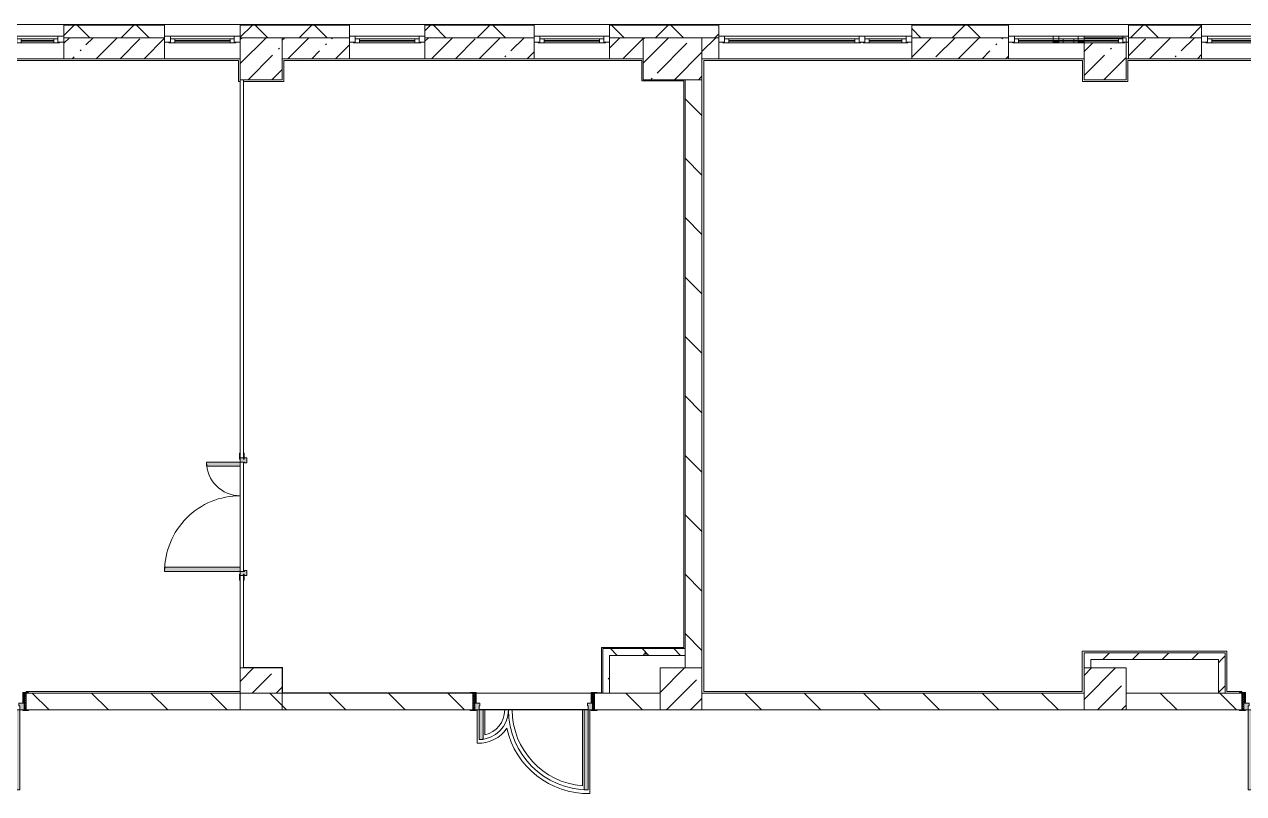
# Model space of a CAD drawing. Header units: millimetres. Extents: x 957 to 228198, y -8553 to 29000.
# Drawn here: x 204168 to 218689, y 12405 to 21558 of the extents above; entities that cross this region are included whole.
import ezdxf

# ---------------------------------------------------------------- set-up
doc = ezdxf.new("R2010")
doc.units = ezdxf.units.MM
for name, color, linetype, lineweight, true_color in [('A-DOOR-2', 7, 'Continuous', 5, 0xaaaaaa), ('A-DOOR-3', 7, 'Continuous', 5, 0xe2e2e2), ('A-DOOR-FRAM-3', 7, 'Continuous', 5, 0xe2e2e2), ('A-DOOR-FRAM-4', 7, 'Continuous', 5, 0xaaaaaa), ('A-FLOR-2', 7, 'Continuous', 5, 0xaaaaaa), ('I-WALL-4', 7, 'Continuous', 5, 0x787878)]:
    doc.layers.add(name, color=color, linetype=linetype, lineweight=lineweight, true_color=true_color)
for name, color, linetype, lineweight in [('A-GLAZ-2', 7, 'Continuous', 5), ('A-WALL', 7, 'Continuous', 9), ('A-WALL-2', 7, 'Continuous', 5), ('I-WALL-3', 7, 'Continuous', 5), ('S-COLS-1', 7, 'Continuous', 5)]:
    doc.layers.add(name, color=color, linetype=linetype, lineweight=lineweight)
pattern_1 = [(45, (101188.1, 0), (-285.1231, 285.1231), []), (45, (101473.2, 0), (-285.1231, 285.1231), [504.031, -100.806, 16.764, -84.042])]
pattern_2 = [(135, (101188.1, 0), (-353.5534, -353.5534), [])]
pattern_3 = [(135, (101188.1, 0), (-377.1708, -377.1708), [533.4, -88.9, 17.78, -88.9]), (135, (101188.1, 376.94), (-377.1708, -377.1708), []), (50, (101188.1, 0), (637.6445, -55.7866), [66.675, -733.425]), (355, (101188.1, 0), (-123.3494, 668.6992), [53.34, -586.74]), (100.451, (101241.2, -4.65), (514.299, 612.908), [56.665, -623.315]), (46.184, (101188.1, 177.8), (948.7764, -147.1497), [100.012, -1100.137]), (96.636, (101267.2, 165.5), (830.909, 865.997), [84.998, -934.973]), (351.184, (101188.1, 177.8), (830.918, 865.988), [80.01, -880.11]), (21, (101277, 133.35), (530.6506, -357.9283), [66.675, -733.425]), (326, (101277, 133.35), (216.308, 644.6585), [53.34, -586.74]), (71.451, (101321.2, 103.5), (746.9596, 286.7243), [56.665, -623.315]), (37.5, (101188.1, 0), (10.81053, 295.9426), [16.764, -562.864, 16.764, -578.866, -588.962]), (37.5, (101188.1, 0), (10.81053, 295.9426), [-1175.258, 16.764, -572.198]), (7.5, (101188.1, 0), (233.8692, 350.63175), [16.764, -322.834, 16.764, -549.529, -224.472]), (7.5, (101188.1, 0), (233.8692, 350.63175), [-905.891, 16.764, -207.708]), (327.5, (100989.84, 0), (474.5678, -20.0513), [16.764, -205.486, 16.764, -676.656, -920.115]), (327.5, (100989.84, 0), (474.5678, -20.0513), [-915.67, 16.764, -903.351]), (317.5, (100900.94, 0), (518.4522, 88.9934), [16.764, -272.161, 16.764, -443.738, -653.415]), (317.5, (100900.94, 0), (518.4522, 88.9934), [-749.427, 16.764, -636.651])]
pattern_4 = [(45, (101188.1, 0), (-176.7767, 176.7767), [])]

# ---------------------------------------------------------------- blocks, each defined once
blk = doc.blocks.new('120_Окно_СКБ_1Ст - 120_Окно_СКБ_1Ст 900х2500_h_ с форточкой-22877787-3_2_2_птичка')
at = {"layer": 'A-GLAZ-2'}
for p, q in [((-450, -127), (-450, -57)), ((-450, -57), (-380, -57)), ((450, -57), (-450, -57)), ((-380, -127), (-450, -127)), ((-450, -127), (-400, -127)), ((-380, -127), (-400, -127)), ((-400, -127), (-400, -137)), ((-400, -137), (400, -137)), ((400, -137), (-400, -137)), ((-380, -57), (-380, -127)), ((380, -87), (-380, -87)), ((-380, -87), (-380, -127)), ((-330, -137), (-330, -87)), ((-330, -107), (330, -107)), ((330, -117), (-330, -117)), ((330, -137), (330, -87)), ((380, -127), (380, -57)), ((380, -57), (450, -57)), ((380, -127), (380, -87)), ((450, -127), (380, -127)), ((400, -127), (380, -127)), ((400, -137), (400, -127)), ((450, -57), (450, -127))]:
    blk.add_line(p, q, dxfattribs=at)
blk = doc.blocks.new('120_Окно_СКБ_1Ст - 120_Окно_СКБ_1Ст 900х2500_h_ с форточкой-22876038-3_2_2_птичка')
at = {"layer": 'A-GLAZ-2'}
for p, q in [((-450, -127), (-450, -57)), ((-450, -57), (-380, -57)), ((450, -57), (-450, -57)), ((-380, -127), (-450, -127)), ((-450, -127), (-400, -127)), ((-380, -127), (-400, -127)), ((-400, -127), (-400, -137)), ((-400, -137), (400, -137)), ((400, -137), (-400, -137)), ((-380, -57), (-380, -127)), ((380, -87), (-380, -87)), ((-380, -87), (-380, -127)), ((-330, -137), (-330, -87)), ((-330, -107), (330, -107)), ((330, -117), (-330, -117)), ((330, -137), (330, -87)), ((380, -127), (380, -57)), ((380, -57), (450, -57)), ((380, -127), (380, -87)), ((450, -127), (380, -127)), ((400, -127), (380, -127)), ((400, -127), (450, -127)), ((400, -137), (400, -127)), ((450, -57), (450, -127))]:
    blk.add_line(p, q, dxfattribs=at)
blk = doc.blocks.new('120_Окно_СКБ_1Ст - 120_Окно_СКБ_1Ст 900х2500_h_ с форточкой-V294-3_2_2_птичка')
at = {"layer": 'A-GLAZ-2'}
for p, q in [((-450, -127), (-450, -57)), ((-450, -57), (-380, -57)), ((450, -57), (-450, -57)), ((-380, -127), (-450, -127)), ((-450, -127), (-400, -127)), ((-380, -127), (-400, -127)), ((-400, -127), (-400, -137)), ((-400, -137), (400, -137)), ((400, -137), (-400, -137)), ((-380, -57), (-380, -127)), ((380, -87), (-380, -87)), ((-380, -87), (-380, -127)), ((-330, -137), (-330, -87)), ((-330, -107), (330, -107)), ((330, -117), (-330, -117)), ((330, -137), (330, -87)), ((380, -127), (380, -57)), ((380, -57), (450, -57)), ((380, -127), (380, -87)), ((450, -127), (380, -127)), ((400, -127), (380, -127)), ((400, -127), (450, -127)), ((400, -137), (400, -127)), ((450, -57), (450, -127))]:
    blk.add_line(p, q, dxfattribs=at)
blk = doc.blocks.new('120_Окно_СКБ_2Ст_Фрамуга сверху - 120_Окно_СКБ_2Ст_2300х2500_h_ ДОО-19727959-3_2_2_птичка')
at = {"layer": 'A-GLAZ-2'}
for p, q in [((-1150, -127), (-1150, -57)), ((-1150, -57), (-1080, -57)), ((1150, -57), (-1150, -57)), ((-1080, -127), (-1150, -127)), ((-1150, -127), (-1100, -127)), ((-1080, -127), (-1100, -127)), ((-1100, -127), (-1100, -137)), ((-1100, -137), (540, -137)), ((540, -137), (-1100, -137)), ((-1080, -57), (-1080, -127)), ((-1080, -57), (1080, -57)), ((520, -87), (-1080, -87)), ((-1080, -87), (-1080, -127)), ((-1030, -137), (-1030, -87)), ((-1030, -107), (470, -107)), ((470, -117), (-1030, -117)), ((470, -137), (470, -87)), ((520, -127), (520, -57)), ((520, -57), (590, -57)), ((520, -127), (520, -87)), ((590, -127), (520, -127)), ((540, -127), (520, -127)), ((540, -127), (570, -127)), ((540, -127), (570, -127)), ((540, -137), (540, -127)), ((590, -127), (570, -127)), ((570, -127), (570, -137)), ((570, -137), (1100, -137)), ((1100, -137), (570, -137)), ((590, -57), (590, -127)), ((1080, -87), (590, -87)), ((590, -87), (590, -127)), ((640, -137), (640, -87)), ((640, -107), (1030, -107)), ((1030, -117), (640, -117)), ((1030, -137), (1030, -87)), ((1080, -127), (1080, -57)), ((1080, -57), (1150, -57)), ((1080, -127), (1080, -87)), ((1150, -127), (1080, -127)), ((1100, -127), (1080, -127)), ((1100, -127), (1150, -127)), ((1100, -137), (1100, -127)), ((1150, -57), (1150, -127))]:
    blk.add_line(p, q, dxfattribs=at)
blk = doc.blocks.new('120_Окно_СКБ_2Ст_Фрамуга сверху - 120_Окно_СКБ_2Ст_2300х2500_h_ ДОО-23103760-3_2_2_птичка')
at = {"layer": 'A-GLAZ-2'}
for p, q in [((-1150, -127), (-1150, -57)), ((-1150, -57), (-1080, -57)), ((1150, -57), (-1150, -57)), ((-1080, -127), (-1150, -127)), ((-1150, -127), (-1100, -127)), ((-1080, -127), (-1100, -127)), ((-1100, -127), (-1100, -137)), ((-1100, -137), (540, -137)), ((540, -137), (-1100, -137)), ((-1080, -57), (-1080, -127)), ((-1080, -57), (1080, -57)), ((520, -87), (-1080, -87)), ((-1080, -87), (-1080, -127)), ((-1030, -137), (-1030, -87)), ((-1030, -107), (470, -107)), ((470, -117), (-1030, -117)), ((470, -137), (470, -87)), ((520, -127), (520, -57)), ((520, -57), (590, -57)), ((520, -127), (520, -87)), ((590, -127), (520, -127)), ((540, -127), (520, -127)), ((540, -127), (570, -127)), ((540, -127), (570, -127)), ((540, -137), (540, -127)), ((590, -127), (570, -127)), ((570, -127), (570, -137)), ((570, -137), (1100, -137)), ((1100, -137), (570, -137)), ((590, -57), (590, -127)), ((1080, -87), (590, -87)), ((590, -87), (590, -127)), ((640, -137), (640, -87)), ((640, -107), (1030, -107)), ((1030, -117), (640, -117)), ((1030, -137), (1030, -87)), ((1080, -127), (1080, -57)), ((1080, -57), (1150, -57)), ((1080, -127), (1080, -87)), ((1150, -127), (1080, -127)), ((1100, -127), (1080, -127)), ((1100, -127), (1150, -127)), ((1100, -137), (1100, -127)), ((1150, -57), (1150, -127))]:
    blk.add_line(p, q, dxfattribs=at)
blk = doc.blocks.new('110_Дверь_СКБ_2Ст - Д-6_л__ ДОО_Дв_1450x2100h_Дверь из раздевальной в коридор-32357677-3_2_2_птичка')
at = {"layer": 'A-DOOR-2'}
h = blk.add_hatch(dxfattribs=at)
h.set_pattern_fill('FP_102', color=256, style=0, pattern_type=2)
h.set_pattern_definition([(135, (1576.41, 164.685), (-14.14214, -14.14214), []), (225, (1576.41, 164.685), (14.14214, -14.14214), [])])
h.paths.add_polyline_path([(712, 100), (712, -100), (737, -100), (737, 100)])
at = {"layer": 'A-DOOR-3'}
for points in [[(-638, 1050), (-638, 100), (-588, 100), (-588, 1050), (-614, 1050)], [(642, 450), (612, 450), (612, 100), (662, 100), (662, 450)]]:
    blk.add_hatch(color=256, dxfattribs=at).paths.add_polyline_path(points)
h = blk.add_hatch(color=256, dxfattribs=at)
h.paths.add_polyline_path([(673, 100), (662, 100), (662, 50), (652, 50), (652, 20), (712, 20), (712, 100), (683, 100)])
h.paths.add_polyline_path([(-658, 100), (-688, 96), (-688, 20), (-628, 20), (-628, 50), (-638, 50), (-638, 100)])
at = {"layer": 'A-DOOR-FRAM-3'}
for points in [[(-673, 108), (-743, 108), (-743, 100), (-673, 100)], [(-673, 20), (-688, 20), (-688, -100), (-673, -100), (-673, -35)], [(767, 108), (697, 108), (697, 100), (767, 100)], [(712, 20), (697, 20), (697, -100), (712, -100), (712, -35)], [(-743, -100), (-743, -108), (-673, -108), (-673, -100), (-713, -100)], [(712, -100), (697, -100), (697, -108), (767, -108), (767, -100), (737, -100)]]:
    blk.add_hatch(color=256, dxfattribs=at).paths.add_polyline_path(points)
at = {"layer": 'A-DOOR-FRAM-4'}
h = blk.add_hatch(dxfattribs=at)
h.set_pattern_fill('FP_103', color=256, style=0, pattern_type=2)
h.set_pattern_definition([(45, (-546.384, 164.685), (-14.1421, 14.1421), []), (135, (-546.384, 164.685), (-14.1421, -14.1421), [])])
h.paths.add_polyline_path([(-713, 100), (-713, -100), (-688, -100), (-688, 100)])
at = {"layer": 'A-DOOR-2'}
for p, q in [((-638, 1050), (-638, 100)), ((-588, 1050), (-638, 1050)), ((-588, 100), (-588, 1050)), ((662, 450), (612, 450)), ((612, 450), (612, 100)), ((662, 100), (662, 450)), ((-638, 100), (-588, 100)), ((612, 100), (662, 100))]:
    blk.add_line(p, q, dxfattribs=at)
for centre, radius, start, end in [((-638, 100), 950, 0, 90), ((662, 100), 350, 90, 180)]:
    blk.add_arc(centre, radius, start, end, dxfattribs=at)
at = {"layer": 'A-DOOR-FRAM-4'}
for p, q in [((-673, 108), (-743, 108)), ((-743, 108), (-743, 100)), ((-743, 100), (-673, 100)), ((-688, 100), (-713, 100)), ((-713, 100), (-713, -100)), ((-638, 100), (-688, 100)), ((-688, 100), (-688, 20)), ((-688, 20), (-628, 20)), ((-688, -100), (-688, 100)), ((-673, 20), (-688, 20)), ((-688, 20), (-688, -100)), ((-673, 100), (-673, 108)), ((-673, -100), (-673, 20)), ((-638, 50), (-638, 100)), ((-628, 50), (-638, 50)), ((-628, 20), (-628, 50)), ((662, 50), (652, 50)), ((652, 50), (652, 20)), ((652, 20), (712, 20)), ((662, 100), (662, 50)), ((712, 100), (662, 100)), ((767, 108), (697, 108)), ((697, 108), (697, 100)), ((697, 100), (767, 100)), ((712, 20), (697, 20)), ((697, 20), (697, -100)), ((712, 20), (712, 100)), ((737, 100), (712, 100)), ((712, 100), (712, -100)), ((712, -100), (712, 20)), ((737, -100), (737, 100)), ((767, 100), (767, 108)), ((-673, -100), (-743, -100)), ((-743, -100), (-743, -108)), ((-743, -108), (-673, -108)), ((-713, -100), (-688, -100)), ((-688, -100), (-673, -100)), ((-673, -108), (-673, -100)), ((697, -100), (712, -100)), ((767, -100), (697, -100)), ((697, -100), (697, -108)), ((697, -108), (767, -108)), ((712, -100), (737, -100)), ((767, -108), (767, -100))]:
    blk.add_line(p, q, dxfattribs=at)
blk = doc.blocks.new('BSC_Колонна _Прямоугольная - 500х500-23282985-3_2_2_птичка')
at = {"layer": 'S-COLS-1'}
h = blk.add_hatch(dxfattribs=at)
h.set_pattern_fill('FP_111', color=256, style=0, pattern_type=2)
h.set_pattern_definition([(45, (-115850.45, -21150), (-285.1231, 285.1231), []), (45, (-115565.32, -21150), (-285.1231, 285.1231), [504.031, -100.806, 16.764, -84.042])])
h.paths.add_polyline_path([(250, -250), (250, 250), (-250, 250), (-250, 238), (210, 238), (210, 198), (230, 198), (230, 188), (-250, 188), (-250, -250), (216, -250)])
for p, q in [((250, 250), (-250, 250)), ((-250, 250), (-250, 238)), ((-250, 188), (-250, -250)), ((250, -250), (250, 250)), ((-250, -250), (250, -250))]:
    blk.add_line(p, q, dxfattribs=at)
blk = doc.blocks.new('BSC_Колонна _Прямоугольная - 500х500-23282986-3_2_2_птичка')
at = {"layer": 'S-COLS-1'}
h = blk.add_hatch(dxfattribs=at)
h.set_pattern_fill('FP_115', color=256, style=0, pattern_type=2)
h.set_pattern_definition([(45, (-105800, -21150), (-285.1231, 285.1231), []), (45, (-105514.88, -21150), (-285.1231, 285.1231), [504.031, -100.806, 16.764, -84.042])])
h.paths.add_polyline_path([(-245, -250), (250, -250), (250, 250), (-250, 250), (-250, -250)])
for p, q in [((250, 250), (-250, 250)), ((-250, 250), (-250, -250)), ((250, -250), (250, 250)), ((-250, -250), (250, -250))]:
    blk.add_line(p, q, dxfattribs=at)
blk = doc.blocks.new('BSC_Колонна _Прямоугольная - 700х500-V365-3_2_2_птичка')
at = {"layer": 'S-COLS-1'}
h = blk.add_hatch(dxfattribs=at)
h.set_pattern_fill('FP_123', color=256, style=0, pattern_type=2)
h.set_pattern_definition([(45, (-110700, -21150), (-285.1231, 285.1231), []), (45, (-110414.88, -21150), (-285.1231, 285.1231), [504.031, -100.806, 16.764, -84.042])])
h.paths.add_polyline_path([(343, -250), (350, -250), (350, 250), (-350, 250), (-350, -250), (237, -250)])
for p, q in [((350, 250), (-350, 250)), ((-350, 250), (-350, -250)), ((350, -250), (350, 250)), ((-350, -250), (350, -250))]:
    blk.add_line(p, q, dxfattribs=at)
blk = doc.blocks.new('110_Дверь_СКБ_2Ст - Д-5_п_ Из игровой в коридор-32357676-3_2_2_птичка')
at = {"layer": 'A-DOOR-3'}
for points in [[(-638, 226), (-638, 20), (-588, 20), (-588, 920), (-638, 920), (-638, 786)], [(612, 24), (612, 20), (662, 24), (662, 420), (612, 420), (612, 40)]]:
    blk.add_hatch(color=256, dxfattribs=at).paths.add_polyline_path(points)
h = blk.add_hatch(color=256, dxfattribs=at)
h.paths.add_polyline_path([(-688, 19), (-688, -60), (-628, -60), (-628, -30), (-638, -30), (-638, 20), (-688, 20)])
h.paths.add_polyline_path([(652, -60), (712, -60), (712, 20), (662, 15), (662, -30), (652, -30)])
at = {"layer": 'A-DOOR-FRAM-3'}
for points in [[(-742, 20), (-672, 20), (-672, 28), (-742, 28)], [(698, 20), (768, 24), (768, 28), (698, 24)], [(-742, -28), (-688, -28), (-688, -20), (-742, -20)], [(712, -28), (768, -28), (768, -20), (712, -20)]]:
    blk.add_hatch(color=256, dxfattribs=at).paths.add_polyline_path(points)
at = {"layer": 'A-DOOR-2'}
for p, q in [((-638, 920), (-638, 20)), ((-588, 920), (-638, 920)), ((-588, 20), (-588, 920)), ((662, 420), (612, 420)), ((612, 420), (612, 20)), ((662, 20), (662, 420)), ((-638, 20), (-588, 20)), ((612, 20), (662, 20))]:
    blk.add_line(p, q, dxfattribs=at)
for centre, radius, start, end in [((-638, 20), 900, 0, 90), ((662, 20), 400, 90, 180)]:
    blk.add_arc(centre, radius, start, end, dxfattribs=at)
at = {"layer": 'A-DOOR-FRAM-4'}
for p, q in [((-672, 28), (-742, 28)), ((-742, 28), (-742, 20)), ((-742, 20), (-672, 20)), ((-638, 20), (-688, 20)), ((-688, 20), (-688, -60)), ((-672, 20), (-672, 28)), ((-638, -30), (-638, 20)), ((662, 20), (662, -30)), ((712, 20), (662, 20)), ((768, 28), (698, 28)), ((698, 28), (698, 20)), ((698, 20), (768, 20)), ((712, -60), (712, 20)), ((768, 20), (768, 28)), ((-672, -20), (-742, -20)), ((-742, -20), (-742, -28)), ((-742, -28), (-672, -28)), ((-688, -60), (-628, -60)), ((-672, -19), (-688, -19)), ((-688, -19), (-688, -20)), ((-688, -20), (-672, -20)), ((-672, -20), (-672, -19)), ((-672, -28), (-672, -20)), ((-628, -30), (-638, -30)), ((-628, -60), (-628, -30)), ((662, -30), (652, -30)), ((652, -30), (652, -60)), ((652, -60), (712, -60)), ((712, -19), (698, -19)), ((698, -19), (698, -20)), ((698, -20), (712, -20)), ((768, -20), (698, -20)), ((698, -20), (698, -28)), ((698, -28), (768, -28)), ((712, -20), (712, -19)), ((768, -28), (768, -20))]:
    blk.add_line(p, q, dxfattribs=at)
blk = doc.blocks.new('120_Окно_СКБ_1Ст - 120_Окно_СКБ_1Ст 900х2500_h_ с форточкой-V379-3_2_2_птичка')
at = {"layer": 'A-GLAZ-2'}
for p, q in [((-450, -127), (-450, -57)), ((-450, -57), (-380, -57)), ((450, -57), (-450, -57)), ((-380, -127), (-450, -127)), ((-380, -127), (-400, -127)), ((-400, -127), (-400, -137)), ((-400, -137), (400, -137)), ((400, -137), (-400, -137)), ((-380, -57), (-380, -127)), ((380, -87), (-380, -87)), ((-380, -87), (-380, -127)), ((-330, -137), (-330, -87)), ((-330, -107), (330, -107)), ((330, -117), (-330, -117)), ((330, -137), (330, -87)), ((380, -127), (380, -57)), ((380, -57), (450, -57)), ((380, -127), (380, -87)), ((450, -127), (380, -127)), ((400, -127), (380, -127)), ((400, -137), (400, -127)), ((420, -127), (450, -127)), ((450, -57), (450, -127))]:
    blk.add_line(p, q, dxfattribs=at)
blk = doc.blocks.new('110_Дверь_СКБ_2Ст - Д-6_п__ ДОО_Дв_1450x2100h_Дверь из раздевальной в коридор-32358047-3_2_2_птичка')
at = {"layer": 'A-DOOR-2'}
h = blk.add_hatch(dxfattribs=at)
h.set_pattern_fill('FP_135', color=256, style=0, pattern_type=2)
h.set_pattern_definition([(225, (1576.41, -164.685), (-14.14214, 14.14214), []), (135, (1576.41, -164.685), (14.14214, 14.14214), [])])
h.paths.add_polyline_path([(738, -100), (738, 100), (712, 100), (712, -100)])
at = {"layer": 'A-DOOR-3'}
h = blk.add_hatch(color=256, dxfattribs=at)
h.paths.add_polyline_path([(-688, -100), (-638, -100), (-638, -50), (-628, -50), (-628, -20), (-688, -20), (-688, -96)])
h.paths.add_polyline_path([(712, -100), (712, -20), (652, -20), (652, -50), (662, -50), (662, -100), (680, -100)])
for points in [[(-638, -1050), (-588, -1050), (-588, -100), (-638, -100), (-638, -398)], [(662, -450), (662, -100), (612, -100), (612, -450), (638, -450)]]:
    blk.add_hatch(color=256, dxfattribs=at).paths.add_polyline_path(points)
at = {"layer": 'A-DOOR-FRAM-3'}
for points in [[(-688, 100), (-672, 100), (-672, 108), (-742, 108), (-742, 100), (-712, 100)], [(-672, -20), (-672, 100), (-688, 100), (-688, -20)], [(738, 100), (768, 100), (768, 108), (698, 106), (698, 100), (712, 100)], [(704, -20), (712, -20), (712, 100), (698, 100), (698, -20)], [(-712, -108), (-672, -108), (-672, -100), (-742, -100), (-742, -108)], [(738, -108), (768, -108), (768, -100), (698, -100), (698, -108), (720, -108)]]:
    blk.add_hatch(color=256, dxfattribs=at).paths.add_polyline_path(points)
at = {"layer": 'A-DOOR-FRAM-4'}
h = blk.add_hatch(dxfattribs=at)
h.set_pattern_fill('FP_136', color=256, style=0, pattern_type=2)
h.set_pattern_definition([(315, (-546.384, -164.685), (-14.1421, -14.1421), []), (225, (-546.384, -164.685), (-14.1421, 14.1421), [])])
h.paths.add_polyline_path([(-712, -100), (-688, -96), (-688, 100), (-712, 100), (-712, 35)])
at = {"layer": 'A-DOOR-2'}
for p, q in [((-638, -100), (-588, -100)), ((-638, -1050), (-638, -100)), ((-588, -100), (-588, -1050)), ((612, -100), (662, -100)), ((612, -450), (612, -100)), ((662, -100), (662, -450)), ((662, -450), (612, -450)), ((-588, -1050), (-638, -1050))]:
    blk.add_line(p, q, dxfattribs=at)
for centre, radius, start, end in [((-638, -100), 950, 270, 360), ((662, -100), 350, 180, 270)]:
    blk.add_arc(centre, radius, start, end, dxfattribs=at)
at = {"layer": 'A-DOOR-FRAM-4'}
for p, q in [((-742, 108), (-672, 108)), ((-742, 100), (-742, 108)), ((-672, 100), (-742, 100)), ((-712, 100), (-688, 100)), ((-712, -100), (-712, 100)), ((-688, 100), (-688, -100)), ((-688, 100), (-672, 100)), ((-688, -20), (-688, 100)), ((-672, 108), (-672, 100)), ((-672, 100), (-672, -20)), ((698, 100), (698, 108)), ((698, 108), (768, 108)), ((698, -20), (698, 100)), ((698, 100), (712, 100)), ((768, 100), (698, 100)), ((712, -100), (712, 100)), ((712, 100), (738, 100)), ((712, 100), (712, -20)), ((738, 100), (738, -100)), ((768, 108), (768, 100)), ((-742, -100), (-672, -100)), ((-742, -108), (-742, -100)), ((-672, -108), (-742, -108)), ((-688, -100), (-712, -100)), ((-688, -20), (-628, -20)), ((-688, -100), (-688, -20)), ((-638, -100), (-688, -100)), ((-672, -20), (-688, -20)), ((-672, -100), (-672, -108)), ((-638, -50), (-638, -100)), ((-628, -50), (-638, -50)), ((-628, -20), (-628, -50)), ((652, -20), (712, -20)), ((652, -50), (652, -20)), ((662, -50), (652, -50)), ((662, -100), (662, -50)), ((712, -100), (662, -100)), ((712, -20), (698, -20)), ((698, -108), (698, -100)), ((698, -100), (768, -100)), ((768, -108), (698, -108)), ((712, -20), (712, -100)), ((738, -100), (712, -100)), ((768, -100), (768, -108))]:
    blk.add_line(p, q, dxfattribs=at)

msp = doc.modelspace()

# ---------------------------------------------------------------- hatches: boundary and pattern name
at = {"layer": 'A-WALL-2'}
h = msp.add_hatch(dxfattribs=at)
h.set_pattern_fill('FP_85', color=256, style=0, pattern_type=2)
h.set_pattern_definition([(45, (101188.1, 0), (-353.5534, 353.5534), []), (135, (101188.1, 0), (-353.5534, -353.5534), [])])
h.paths.add_polyline_path([(212238.1, 21400), (212438.1, 21400), (212438.1, 21550), (211138.5, 21550), (211138.5, 21400), (212124.8, 21400)])
h.paths.add_polyline_path([(194498.1, 21400), (194498.1, 21550), (194478.1, 21545.4), (194478.1, 21400)])
h.paths.add_polyline_path([(201848.1, 21400), (202338.1, 21400), (202338.1, 21550), (197798.1, 21550), (197798.1, 21400), (201768.1, 21400)])
h.paths.add_polyline_path([(204638.1, 21400), (205838.3, 21400), (205838.3, 21550), (204638.1, 21550), (204638.1, 21520)])
h.paths.add_polyline_path([(206738.3, 21400), (208038.5, 21400), (208038.5, 21550), (206738.3, 21550), (206738.3, 21508.4)])
h.paths.add_polyline_path([(210238.5, 21400), (210238.5, 21550), (208938.5, 21550), (208938.5, 21400)])
h.paths.add_polyline_path([(220438.3, 21400), (220438.3, 21550), (219088.5, 21550), (219088.5, 21400), (219582.4, 21400)])
h.paths.add_polyline_path([(223311.3, 21400), (226418.1, 21400), (226418.1, 21550), (221338.3, 21550), (221338.3, 21400), (222618.1, 21400)])
h.paths.add_polyline_path([(218188.5, 21400), (218188.5, 21550), (217318.5, 21550), (217318.5, 21400), (217718, 21400)])
h.paths.add_polyline_path([(215888.5, 21400), (215888.5, 21550), (214738.1, 21550), (214738.1, 21400), (215853.6, 21400)])
at = {"layer": 'I-WALL-3'}
h = msp.add_hatch(dxfattribs=at)
h.set_pattern_fill('FP_81', color=256, style=0, pattern_type=2)
h.set_pattern_definition(pattern_1)
h.paths.add_polyline_path([(212287.1, 21150), (212438.1, 21150), (212438.1, 21400), (212238.1, 21400), (212238.1, 21150), (212282.6, 21150)])
h.paths.add_polyline_path([(222052, 21150), (222228.1, 21150), (222228.1, 21400), (222038.1, 21400), (222038.1, 21150)])
h.paths.add_polyline_path([(211533.2, 21150), (211538.1, 21151.7), (211538.1, 21400), (211138.5, 21400), (211138.5, 21150), (211523.1, 21150)])
h.paths.add_polyline_path([(214738.1, 21150), (215888.5, 21150), (215888.5, 21400), (214738.1, 21400)])
h.paths.add_polyline_path([(220438.3, 21150), (220438.3, 21400), (219088.5, 21400), (219088.5, 21150), (219582.4, 21150)])
h.paths.add_polyline_path([(218188.5, 21150), (218188.5, 21400), (217318.5, 21400), (217318.5, 21150), (217718, 21150)])
h.paths.add_polyline_path([(208938.5, 21150), (210238.5, 21150), (210238.5, 21400), (208938.5, 21400)])
h.paths.add_polyline_path([(207463.8, 21150), (208038.5, 21150), (208038.5, 21400), (207238.1, 21400), (207238.1, 21150), (207258.1, 21150)])
h.paths.add_polyline_path([(204667.2, 21150), (205838.3, 21150), (205838.3, 21400), (204638.1, 21400), (204638.1, 21150)])
h.paths.add_polyline_path([(202308.1, 21150), (202338.1, 21150), (202338.1, 21400), (201988.1, 21400), (201988.1, 21150), (202008.1, 21150)])
h = msp.add_hatch(dxfattribs=at)
h.set_pattern_fill('FP_84', color=256, style=0, pattern_type=2)
h.set_pattern_definition(pattern_2)
h.paths.add_polyline_path([(212238.1, 13900), (212238.1, 20900), (212038.1, 20900), (212038.1, 13900), (212124.8, 13900)])
h = msp.add_hatch(dxfattribs=at)
h.set_pattern_fill('FP_86', color=256, style=0, pattern_type=2)
h.set_pattern_definition(pattern_4)
h.paths.add_polyline_path([(216868.1, 14000), (218468.5, 14000), (218468.5, 14080), (216868.1, 14080)])
h = msp.add_hatch(dxfattribs=at)
h.set_pattern_fill('FP_86', color=256, style=0, pattern_type=2)
h.set_pattern_definition(pattern_4)
h.paths.add_polyline_path([(218468.5, 13600), (218468.5, 14000), (218388.5, 14000), (218388.5, 13600)])
h = msp.add_hatch(dxfattribs=at)
h.set_pattern_fill('FP_84', color=256, style=0, pattern_type=2)
h.set_pattern_definition(pattern_2)
h.paths.add_polyline_path([(221585.2, 13400), (222118.1, 13400), (222118.1, 13600), (220118.5, 13600), (220118.5, 13400), (221568.1, 13400)])
h.paths.add_polyline_path([(212238.1, 13400), (216788.1, 13400), (216788.1, 13600), (212238.1, 13600), (212238.1, 13534.8)])
h.paths.add_polyline_path([(210963.1, 13400), (211738.1, 13405), (211738.1, 13600), (210958.1, 13600), (210958.1, 13400)])
h.paths.add_polyline_path([(202288.1, 13400), (202738.1, 13400), (202738.1, 13600), (202288.1, 13600), (202288.1, 13534.8)])
h.paths.add_polyline_path([(209508.1, 13400), (209503.1, 13600), (204188.1, 13600), (204188.1, 13400), (209478.1, 13400)])
h.paths.add_polyline_path([(218668.5, 13400), (218668.5, 13600), (217288.1, 13600), (217288.1, 13400), (218638.5, 13400)])
at = {"layer": 'I-WALL-4'}
h = msp.add_hatch(dxfattribs=at)
h.set_pattern_fill('FP_93', color=256, style=0, pattern_type=2)
h.set_pattern_definition(pattern_3)
h.paths.add_polyline_path([(211138.1, 13600), (211138.1, 14130), (211058.1, 14130), (211058.1, 13600)])
h = msp.add_hatch(dxfattribs=at)
h.set_pattern_fill('FP_93', color=256, style=0, pattern_type=2)
h.set_pattern_definition(pattern_3)
h.paths.add_polyline_path([(211738.1, 14050), (212038.1, 14050), (212038.1, 14130), (211138.1, 14130), (211138.1, 14050), (211523.1, 14050)])
at = {"layer": 'S-COLS-1'}
h = msp.add_hatch(dxfattribs=at)
h.set_pattern_fill('FP_81', color=256, style=0, pattern_type=2)
h.set_pattern_definition(pattern_1)
h.paths.add_polyline_path([(207238.1, 13600), (207238.1, 13900), (206738.1, 13900), (206738.1, 13600)])
h = msp.add_hatch(dxfattribs=at)
h.set_pattern_fill('FP_81', color=256, style=0, pattern_type=2)
h.set_pattern_definition(pattern_1)
h.paths.add_polyline_path([(212124.8, 13400), (212238.1, 13400), (212238.1, 13900), (211738.1, 13900), (211738.1, 13400)])
h = msp.add_hatch(dxfattribs=at)
h.set_pattern_fill('FP_81', color=256, style=0, pattern_type=2)
h.set_pattern_definition(pattern_1)
h.paths.add_polyline_path([(217288.1, 13400), (217288.1, 13900), (216788.1, 13900), (216788.1, 13400)])

# ---------------------------------------------------------------- linework, layer by layer
at = {"layer": 'A-FLOR-2'}
for p, q in [((206718.1, 21130), (202008.1, 21130)), ((206718.1, 20880), (206718.1, 21130)), ((211523.1, 21130), (207258.1, 21130)), ((207258.1, 21130), (207258.1, 20880)), ((211523.1, 20885), (211523.1, 21130)), ((212258.1, 21130), (212258.1, 13621)), ((216768.5, 21130), (212258.1, 21130)), ((216768.5, 20880), (216768.5, 21130)), ((221318.3, 21130), (217308.5, 21130)), ((217308.5, 21130), (217308.5, 20880)), ((206738.3, 20880), (206718.1, 20880)), ((207258.1, 20880), (206778.1, 20880)), ((212023.1, 20885), (211523.1, 20885)), ((212023.1, 14145), (212023.1, 20885)), ((217308.5, 20880), (216768.5, 20880)), ((211043.1, 13605), (211043.1, 14145)), ((211043.1, 14145), (212023.1, 14145)), ((216767.1, 13621), (216767.1, 14101)), ((216767.1, 14101), (218489.5, 14101)), ((218489.5, 14101), (218489.5, 13621)), ((206777.9, 13905), (207243.1, 13905)), ((207243.1, 13905), (207243.1, 13605)), ((204188.1, 13608), (204188.1, 13620)), ((204188.1, 13620), (206738.1, 13620)), ((207243.1, 13605), (209478.1, 13605)), ((210988.1, 13605), (211043.1, 13605)), ((212258.1, 13621), (216767.1, 13621)), ((218489.5, 13621), (218668.5, 13621)), ((218668.5, 13621), (218668.5, 13608)), ((209562.3, 13400), (209562.3, 13005.6)), ((209583.1, 13405), (210883.1, 13405)), ((209652.3, 13400), (209633.1, 13400)), ((209652.3, 13102.9), (209652.3, 13400)), ((209978.5, 13400), (209888.5, 13400)), ((210833.1, 13400), (210813.5, 13400)), ((210813.5, 13400), (210813.5, 12497.7)), ((210903.5, 12405.2), (210903.5, 13400))]:
    msp.add_line(p, q, dxfattribs=at)
for centre, radius, start, end in [((209583.5, 13400), 305, 283.0427, 360), ((210883.5, 13400), 905, 180, 265.56313), ((209583.5, 13400), 395, 266.92799, 326.45952), ((210883.5, 13400), 995, 192.67054, 271.1511)]:
    msp.add_arc(centre, radius, start, end, dxfattribs=at)
at = {"layer": 'A-WALL'}
for p, q in [((205838.3, 21553), (204638.1, 21553)), ((205838.3, 21550), (204638.1, 21550)), ((208038.5, 21553), (206738.3, 21553)), ((208038.5, 21550), (206738.3, 21550)), ((210238.5, 21553), (208938.5, 21553)), ((210238.5, 21550), (208938.5, 21550)), ((212438.1, 21553), (211138.5, 21553)), ((212438.1, 21550), (211138.5, 21550)), ((215888.5, 21553), (214738.1, 21553)), ((215888.5, 21550), (214738.1, 21550)), ((218188.5, 21553), (217318.5, 21553)), ((218188.5, 21550), (217318.5, 21550)), ((205838.3, 21400), (204638.1, 21400)), ((208038.5, 21400), (207238.1, 21400)), ((210238.5, 21400), (208938.5, 21400)), ((211538.1, 21400), (211138.5, 21400)), ((212438.1, 21400), (212238.1, 21400)), ((215888.5, 21400), (214738.1, 21400)), ((218188.5, 21400), (217318.5, 21400)), ((212038.1, 14050), (212038.1, 14130)), ((218388.5, 13600), (218468.5, 13600))]:
    msp.add_line(p, q, dxfattribs=at)
at = {"layer": 'A-WALL-2'}
for p, q in [((211138.5, 21558), (197798.1, 21558)), ((204638.1, 21558), (204638.1, 21400)), ((205838.3, 21400), (205838.3, 21558)), ((206738.3, 21558), (206738.3, 21400)), ((208038.5, 21400), (208038.5, 21558)), ((208938.5, 21558), (208938.5, 21400)), ((210238.5, 21400), (210238.5, 21558)), ((211138.5, 21558), (211138.5, 21400)), ((226426.1, 21558), (211138.5, 21558)), ((212438.1, 21400), (212438.1, 21558)), ((214738.1, 21558), (214738.1, 21400)), ((215888.5, 21400), (215888.5, 21558)), ((217318.5, 21558), (217318.5, 21400)), ((218188.5, 21400), (218188.5, 21558))]:
    msp.add_line(p, q, dxfattribs=at)
at = {"layer": 'I-WALL-3'}
for p, q in [((204638.1, 21400), (204638.1, 21150)), ((205838.3, 21150), (205838.3, 21400)), ((208038.5, 21150), (208038.5, 21400)), ((208938.5, 21400), (208938.5, 21150)), ((210238.5, 21150), (210238.5, 21400)), ((211138.5, 21400), (211138.5, 21150)), ((212438.1, 21150), (212438.1, 21400)), ((214738.1, 21400), (214738.1, 21150)), ((215888.5, 21150), (215888.5, 21400)), ((217318.5, 21400), (217318.5, 21150)), ((218188.5, 21150), (218188.5, 21400)), ((206738.1, 21150), (201988.1, 21150)), ((207238.1, 21150), (211538.1, 21150)), ((216785.8, 21150), (212238.1, 21150)), ((217288.5, 21150), (221338.1, 21150)), ((206738.1, 20900), (206738.1, 16455)), ((206778.1, 16455), (206778.1, 20900)), ((212038.1, 20900), (212038.1, 14130)), ((212238.1, 13900), (212238.1, 20900)), ((206738.1, 15100), (206738.1, 16300)), ((206778.1, 16350), (206778.1, 15050)), ((206738.1, 14945), (206738.1, 13900)), ((206778.1, 13900), (206778.1, 14945)), ((211058.1, 14130), (211058.1, 13600)), ((212038.1, 14130), (211058.1, 14130)), ((211138.1, 13600), (211138.1, 14050)), ((211138.1, 14050), (212038.1, 14050)), ((212038.1, 14050), (212038.1, 13900)), ((216788.1, 14080), (216788.1, 13900)), ((218468.5, 14080), (216788.1, 14080)), ((216868.1, 13900), (216868.1, 14000)), ((216868.1, 14000), (218388.5, 14000)), ((218388.5, 14000), (218388.5, 13600)), ((218468.5, 13600), (218468.5, 14080)), ((206738.1, 13900), (206778.1, 13900)), ((212038.1, 13900), (212238.1, 13900)), ((216788.1, 13900), (216868.1, 13900)), ((209478.1, 13600), (204218.1, 13600)), ((209548.1, 13600), (210918.1, 13600)), ((211738.1, 13600), (210988.1, 13600)), ((211738.1, 13400), (211738.1, 13600)), ((216788.1, 13600), (212238.1, 13600)), ((212238.1, 13600), (212238.1, 13400)), ((216788.1, 13400), (216788.1, 13600)), ((218388.5, 13600), (217288.1, 13600)), ((217288.1, 13600), (217288.1, 13400)), ((218638.5, 13600), (218468.5, 13600)), ((204218.1, 13400), (209478.1, 13400)), ((209888.5, 13400), (209652.3, 13400)), ((210813.5, 13400), (209978.5, 13400)), ((210988.1, 13400), (211738.1, 13400)), ((212238.1, 13400), (216788.1, 13400)), ((217288.1, 13400), (218638.5, 13400))]:
    msp.add_line(p, q, dxfattribs=at)
at = {"layer": 'S-COLS-1'}
for p, q in [((207238.1, 13900), (206738.1, 13900)), ((206738.1, 13900), (206738.1, 13400)), ((207238.1, 13400), (207238.1, 13900)), ((212038.1, 13900), (211738.1, 13900)), ((211738.1, 13900), (211738.1, 13600)), ((212238.1, 13900), (212038.1, 13900)), ((212238.1, 13600), (212238.1, 13900)), ((217288.1, 13900), (216788.1, 13900)), ((216788.1, 13900), (216788.1, 13600)), ((217288.1, 13600), (217288.1, 13900)), ((211738.1, 13600), (211738.1, 13400)), ((212238.1, 13400), (212238.1, 13600)), ((216788.1, 13600), (216788.1, 13400)), ((217288.1, 13400), (217288.1, 13600)), ((206738.1, 13400), (207238.1, 13400)), ((211738.1, 13400), (212238.1, 13400)), ((216788.1, 13400), (217288.1, 13400))]:
    msp.add_line(p, q, dxfattribs=at)

# ---------------------------------------------------------------- block references
at = {"layer": 'A-DOOR-2'}
for name, p, rotation in [('110_Дверь_СКБ_2Ст - Д-5_п_ Из игровой в коридор-32357676-3_2_2_птичка', (206758.1, 15687.5), 89.99999999999986), ('110_Дверь_СКБ_2Ст - Д-6_л__ ДОО_Дв_1450x2100h_Дверь из раздевальной в коридор-32357677-3_2_2_птичка', (203475.6, 13500), 180), ('110_Дверь_СКБ_2Ст - Д-6_л__ ДОО_Дв_1450x2100h_Дверь из раздевальной в коридор-32357677-3_2_2_птичка', (210245.6, 13500), 180)]:
    msp.add_blockref(name, p, dxfattribs=dict(at, rotation=rotation))
msp.add_blockref('110_Дверь_СКБ_2Ст - Д-6_п__ ДОО_Дв_1450x2100h_Дверь из раздевальной в коридор-32358047-3_2_2_птичка', (219381, 13500), dxfattribs=at)
at = {"layer": 'A-GLAZ-2'}
for name, p in [('120_Окно_СКБ_2Ст_Фрамуга сверху - 120_Окно_СКБ_2Ст_2300х2500_h_ ДОО-19727959-3_2_2_птичка', (203488.1, 21475)), ('120_Окно_СКБ_1Ст - 120_Окно_СКБ_1Ст 900х2500_h_ с форточкой-V294-3_2_2_птичка', (206288.3, 21475)), ('120_Окно_СКБ_1Ст - 120_Окно_СКБ_1Ст 900х2500_h_ с форточкой-22876038-3_2_2_птичка', (208488.5, 21475)), ('120_Окно_СКБ_1Ст - 120_Окно_СКБ_1Ст 900х2500_h_ с форточкой-22876038-3_2_2_птичка', (210688.5, 21475)), ('120_Окно_СКБ_2Ст_Фрамуга сверху - 120_Окно_СКБ_2Ст_2300х2500_h_ ДОО-23103760-3_2_2_птичка', (213588.1, 21475)), ('120_Окно_СКБ_1Ст - 120_Окно_СКБ_1Ст 900х2500_h_ с форточкой-22877787-3_2_2_птичка', (216338.5, 21475)), ('120_Окно_СКБ_1Ст - 120_Окно_СКБ_1Ст 900х2500_h_ с форточкой-V379-3_2_2_птичка', (216868.5, 21475)), ('120_Окно_СКБ_1Ст - 120_Окно_СКБ_1Ст 900х2500_h_ с форточкой-22876038-3_2_2_птичка', (218638.5, 21475))]:
    msp.add_blockref(name, p, dxfattribs=at)
at = {"layer": 'S-COLS-1'}
for name, p in [('BSC_Колонна _Прямоугольная - 500х500-23282986-3_2_2_птичка', (206988.1, 21150)), ('BSC_Колонна _Прямоугольная - 700х500-V365-3_2_2_птичка', (211888.1, 21150)), ('BSC_Колонна _Прямоугольная - 500х500-23282985-3_2_2_птичка', (217038.5, 21150))]:
    msp.add_blockref(name, p, dxfattribs=at)

doc.saveas('drawing.dxf')
